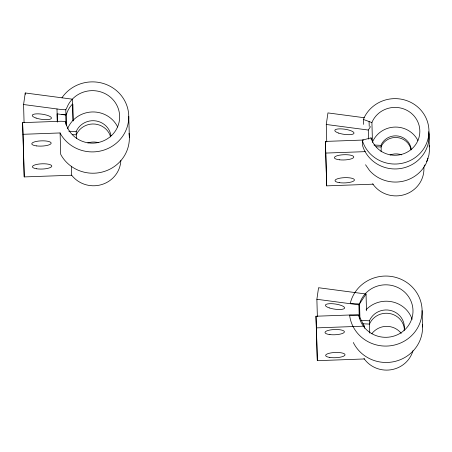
<?xml version="1.0" encoding="UTF-8"?>
<svg xmlns="http://www.w3.org/2000/svg" width="452" height="452" viewBox="0 0 452 452"><rect width="100%" height="100%" fill="white"/><g stroke="black" fill="none" stroke-linecap="round" stroke-linejoin="round"><path stroke-width="0.68" d="M428.999 133.764L429.4 150.985L428.925 155.07L426.383 162.895A33.973 32.702 -1.6 0 1 369.555 170.545L365.544 164.76M24.08 122.695L23.572 104.531L25.25 92.971L72.303 99.174L72.902 120.486M326.756 141.911L326.271 124.475L327.949 112.915L364.25 117.729M317.372 316.722L316.88 299.286L318.558 287.726L366.035 294.02L366.504 310.761M359.538 303.97L360.267 301.727A27.273 26.256 -1.6 0 1 402.879 290.613A27.273 26.256 -1.6 0 1 400.602 333.039A27.273 26.256 -1.6 0 1 359.397 317.931L358.911 315.626L349.639 315.185L349.695 315.914A36.38 35.019 -1.6 0 0 404.274 341.158A36.38 35.019 -1.6 0 0 407.399 282.89A36.38 35.019 -1.6 0 0 350.402 302.806L350.266 303.529L359.538 303.97L359.939 318.315M426.722 161.652L428.067 158.211M363.561 124.385L363.425 119.464L364.086 117.802A33.973 32.702 -1.6 0 1 416.891 106.293A33.973 32.702 -1.6 0 1 414.094 158.336A33.973 32.702 -1.6 0 1 362.792 141.855L362.312 140.143L371.092 137.854L371.425 139.035A24.866 23.939 -1.6 0 0 408.97 151.098A24.866 23.939 -1.6 0 0 411.015 113.011A24.866 23.939 -1.6 0 0 372.369 121.43L371.911 122.577L372.459 142.25L372.917 141.103A24.866 23.939 -1.6 0 1 395.251 127.068A24.866 23.939 -1.6 0 1 417.908 140.527M381.132 151.782L381.2 144.73A15.758 15.17 -1.6 0 1 398.308 136.069A15.758 15.17 -1.6 0 1 411.247 149.855M76.394 138.306L76.207 131.56L76.959 129.973A18.182 17.504 -1.6 0 1 96.191 120.966A18.182 17.504 -1.6 0 1 110.994 135.775M369.753 333.062L369.414 320.813L370.165 319.231A18.182 17.504 -1.6 0 1 392.155 310.908A18.182 17.504 -1.6 0 1 404.088 330.508M61.98 97.841L62.726 96.683A36.38 35.019 -1.6 0 1 117.548 91.547A36.38 35.019 -1.6 0 1 114.706 144.504A36.38 35.019 -1.6 0 1 60.709 134.171L60.099 132.95L23.029 134.3L24.222 176.918L71.687 175.235A27.289 26.272 -1.6 0 0 101.649 184.591A27.289 26.272 -1.6 0 0 120.848 160.483M65.93 114.701L65.794 109.779L66.924 107.553A27.273 26.256 -1.6 0 1 109.537 96.445A27.273 26.256 -1.6 0 1 107.26 138.871A27.273 26.256 -1.6 0 1 66.054 123.758L65.167 121.435L61.082 121.238L22.6 122.639L24.222 176.918M66.738 113.475L65.721 115.017L65.992 124.729M368.533 139.109L368.278 130.04L370.538 126.622M359.244 317.411L358.894 304.851L366.035 294.02M424.213 165.912L424.942 164.907M373.205 184.173L326.706 185.862L325.361 141.419L363.583 140.03M326.706 185.862L325.79 153.075L365.244 151.64M364.521 358.956L317.321 360.673L315.971 316.225L358.368 314.688L364.312 326.146L364.368 328.237M317.321 360.673L316.406 327.886L364.312 326.146M65.794 109.779L61.709 109.587L23.572 104.531M61.845 114.503L66.337 114.718L67.066 112.469A27.273 26.256 -1.6 0 1 72.444 104.096L72.862 104.18L73.292 120.966M374.013 145.03L380.951 145.363M68.811 131.204L76.207 131.56M376.143 146.77L380.996 147.002L381.245 146.369A15.758 15.17 -1.6 0 1 397.376 137.572A15.758 15.17 -1.6 0 1 411.021 149.606M72.365 134.651L76.298 134.837L77.049 133.255A18.182 17.504 -1.6 0 1 95.157 124.091A18.182 17.504 -1.6 0 1 110.633 136.905M360.945 320.411L369.414 320.813M362.775 323.773L369.504 324.09L370.256 322.508A18.182 17.504 -1.6 0 1 389.488 313.502A18.182 17.504 -1.6 0 1 404.291 328.31M326.271 124.475L368.278 130.04M316.88 299.286L358.894 304.851M363.425 119.464L371.911 122.577M57.285 114.554L57.579 115.904M429.157 145.595L429.366 146.877M325.361 141.419L325.79 153.075M315.971 316.225L316.406 327.886M22.6 122.639L23.029 134.3M422.106 310.597L422.563 326.988M371.092 137.854L371.132 139.256M369.081 121.543L369.222 126.458M362.312 140.143L362.453 145.058L362.928 146.77A33.973 32.702 -1.6 0 0 402.901 168.076A33.973 32.702 -1.6 0 0 428.773 131.724M128.763 116.424L129.362 137.736M71.433 166.178L71.687 175.235M66.642 125.645L66.337 114.718L65.721 115.017L57.133 113.881L57.268 121.786M60.099 132.95L60.692 154.262L61.308 155.482A36.38 35.019 -1.6 0 0 104.615 171.364A36.38 35.019 -1.6 0 0 129.023 133.351M56.997 108.96L57.364 122.074M25.25 92.971L25.289 94.366M87.773 142.939A18.182 17.504 -1.6 0 1 98.457 142.64M67.523 128.865A27.273 26.256 -1.6 0 1 91.999 111.966A27.273 26.256 -1.6 0 1 117.678 127.006M390.07 155.008A15.758 15.17 -1.6 0 1 401.67 154.861M423.857 166.997A27.9 26.86 -1.6 0 1 404.952 194.473A27.9 26.86 -1.6 0 1 372.646 183.732M412.981 350.679A27.289 26.272 -1.6 0 1 391.048 369.764A27.289 26.272 -1.6 0 1 363.962 358.492M371.821 333.751A18.182 17.504 -1.6 0 1 401.235 333.373M366.103 309.739A27.273 26.256 -1.6 0 1 412.139 319.327M422.445 324.479A36.38 35.019 -1.6 0 1 395.63 361.261A36.38 35.019 -1.6 0 1 353.311 342.503M36.103 118.074A9.695 2.588 8.3 0 0 51.387 118.345A9.695 2.588 8.3 0 0 38.064 113.842A9.695 2.588 8.3 0 0 36.103 118.074M36.691 145.923A9.695 2.622 -2.1 0 0 51.166 143.12A9.695 2.622 -2.1 0 0 36.567 141.38A9.695 2.622 -2.1 0 0 36.691 145.923M36.589 168.771A9.695 2.622 -2.1 0 0 51.771 166.308A9.695 2.622 -2.1 0 0 37.985 164.189A9.695 2.622 -2.1 0 0 36.589 168.771M339.316 159.782A9.695 2.622 -2.1 0 0 353.786 156.98A9.695 2.622 -2.1 0 0 339.186 155.239A9.695 2.622 -2.1 0 0 339.316 159.782M339.209 182.631A9.695 2.622 -2.1 0 0 354.396 180.173A9.695 2.622 -2.1 0 0 340.61 178.048A9.695 2.622 -2.1 0 0 339.209 182.631M338.667 133.097A9.695 2.588 8.3 0 0 353.95 133.368A9.695 2.588 8.3 0 0 340.622 128.865A9.695 2.588 8.3 0 0 338.667 133.097M329.276 307.908A9.695 2.588 8.3 0 0 344.56 308.179A9.695 2.588 8.3 0 0 331.237 303.676A9.695 2.588 8.3 0 0 329.276 307.908M329.926 334.593A9.695 2.622 -2.1 0 0 344.401 331.791A9.695 2.622 -2.1 0 0 329.802 330.05A9.695 2.622 -2.1 0 0 329.926 334.593M329.824 357.442A9.695 2.622 -2.1 0 0 345.006 354.984A9.695 2.622 -2.1 0 0 331.22 352.859A9.695 2.622 -2.1 0 0 329.824 357.442"/></g></svg>
